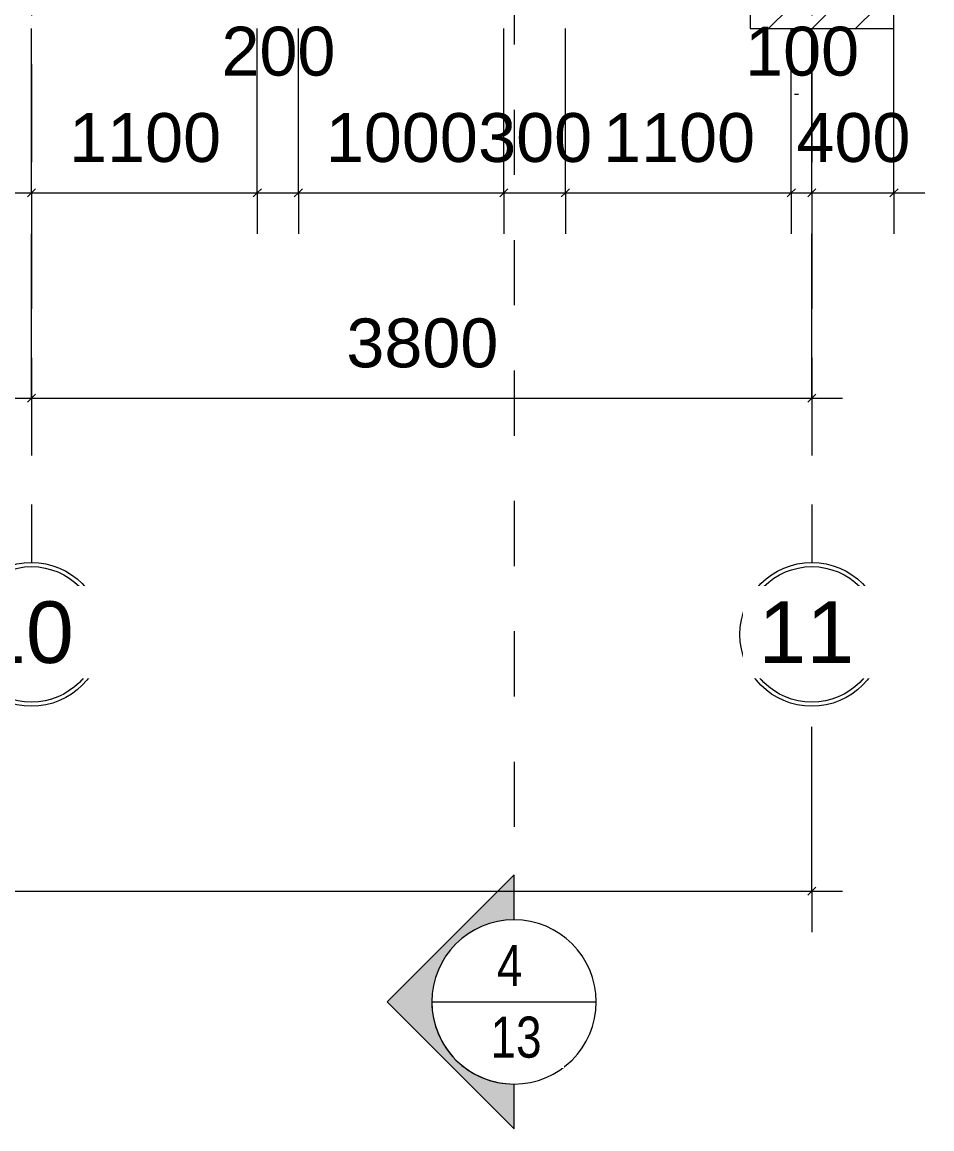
# Model space of a CAD drawing. Header units: millimetres. Extents: x -10792 to 44600, y -5903 to 19992.
# Drawn here: x 33305 to 37735, y -5758 to -369 of the extents above; entities that cross this region are included whole.
import ezdxf

# ---------------------------------------------------------------- set-up
doc = ezdxf.new("R2010")
doc.units = ezdxf.units.MM
for name, pattern in [('Abgebrochen', [714.375, 476.25, -238.125]), ('Aligning Line', [635, 317.5, -317.5]), ('Hidden', [714.375, 476.25, -238.125])]:
    doc.linetypes.add(name, pattern=pattern)
for name, color, linetype, lineweight in [('A-ANNO-DIMS', 211, 'Continuous', 9), ('A-ANNO-DIMS-100', 211, 'Continuous', 9), ('A-DETL', 90, 'Continuous', 9), ('A-WALL', 113, 'Continuous', 25), ('A-WALL-PATT', 111, 'Continuous', 18), ('G-ANNO-SYMB', 111, 'Abgebrochen', 9), ('S-GRID', 1, 'Continuous', 9), ('S-GRID-IDEN', 1, 'Continuous', 9)]:
    doc.layers.add(name, color=color, linetype=linetype, lineweight=lineweight)
doc.styles.add('Arial_1', font='arial.ttf', dxfattribs={"width": 0.8, "height": 200})
doc.styles.add('Arial_2', font='arial.ttf', dxfattribs={"height": 300})
doc.styles.add('Arial_5', font='arial.ttf', dxfattribs={"height": 238.125})
doc.dimstyles.new('SecretInternalLinAngDimStyle5p4736185', dxfattribs={"dimscale": 304.8, "dimtxt": 242.94927, "dimasz": 0.130208, "dimexe": 0.656168, "dimexo": 0.0625, "dimgap": 0.260417, "dimtad": 1, "dimdec": 0, "dimrnd": 100, "dimzin": 0, "dimdsep": 46, "dimtxsty": 'Arial_5', "dimblk1": 'OBLIQUE', "dimblk2": 'OBLIQUE', "dimsah": 1, "dimcen": 0.09, "dimdle": 0.492126, "dimazin": 0, "dimtfac": 1, "dimtdec": 4, "dimtix": 1, "dimtmove": 0, "dimatfit": 3, "dimfxl": 2.624672, "dimfxlon": 1, "dimtvp": 1, "dimtolj": 1, "dimtzin": 0, "dimarcsym": 2})
doc.dimstyles.new('SecretInternalLinAngDimStyle5p4736185_1', dxfattribs={"dimscale": 304.8, "dimtxt": 242.94927, "dimasz": 0.130208, "dimexe": 0.656168, "dimexo": 0.0625, "dimgap": 0.260417, "dimtad": 1, "dimdec": 0, "dimrnd": 100, "dimzin": 0, "dimdsep": 46, "dimtxsty": 'Arial_5', "dimblk1": 'OBLIQUE', "dimblk2": 'OBLIQUE', "dimsah": 1, "dimcen": 0.09, "dimdle": 0.492126, "dimazin": 0, "dimtfac": 1, "dimtdec": 4, "dimtix": 1, "dimtmove": 2, "dimatfit": 3, "dimfxl": 2.624672, "dimfxlon": 1, "dimtvp": 1, "dimtolj": 1, "dimtzin": 0, "dimarcsym": 2})

# ---------------------------------------------------------------- blocks, each defined once
blk = doc.blocks.new('Section - CAT DUNG-122916-01_MẶT BẰNG TẦNG 1')
at = {"layer": 'G-ANNO-SYMB', "linetype": 'Continuous'}
h = blk.add_hatch(color=256, dxfattribs=at)
edge = h.paths.add_edge_path()
edge.add_line((0.181, 0), (-2, 0))
edge.add_arc((-6, 0), 4, 0, 90)
edge.add_arc((-6, 0), 4, 90, 180)
edge.add_line((-10, 0), (-12.181, 0))
edge.add_line((-12.181, 0), (-6, 6.181))
edge.add_line((-6, 6.181), (0.181, 0))
for p, q in [((-6, 6.181), (-12.181, 0)), ((0.181, 0), (-6, 6.181)), ((-12.181, 0), (-10, 0)), ((-2, 0), (0.181, 0))]:
    blk.add_line(p, q, dxfattribs=at)
for start, end in [(360, 180), (90, 180), (0, 90), (180, 360)]:
    blk.add_arc((-6, 0), 4, start, end, dxfattribs=at)
blk = doc.blocks.new('Grid - TRUC  D1-102336-01_MẶT BẰNG TẦNG 1')
at = {"layer": 'S-GRID-IDEN'}
for radius in [3.5, 3.3]:
    blk.add_circle((0, 0), radius, dxfattribs=at)
blk = doc.blocks.new('DIMBLOCK1-01_MẶT BẰNG TẦNG 1')
at = {"layer": 'A-ANNO-DIMS-100', "transparency": 16777216}
for p, q in [((550, -4600), (550, -3800)), ((37150, -4600), (37150, -3800)), ((550, -4600), (569.8, -4580.2)), ((37150, -4600), (37169.8, -4580.2)), ((400, -4600), (37300, -4600)), ((550, -4600), (530.2, -4619.8)), ((550, -4600), (550, -4800)), ((37150, -4600), (37130.2, -4619.8)), ((37150, -4600), (37150, -4800))]:
    blk.add_line(p, q, dxfattribs=at)
at = {"layer": 'A-ANNO-DIMS-100', "color": 0, "transparency": 16777216, "insert": (18392.1, -4211.5), "char_height": 238.12, "width": 1098.878, "attachment_point": 1, "line_spacing_factor": 0.941778, "style": 'Arial_5'}
blk.add_mtext('36600', dxfattribs=at)
blk = doc.blocks.new('_Oblique')
at = {"color": 0, "linetype": 'ByBlock', "lineweight": -2}
blk.add_line((-0.5, -0.5), (0.5, 0.5), dxfattribs=at)
blk = doc.blocks.new('DIMBLOCK10-01_MẶT BẰNG TẦNG 1')
at = {"layer": 'A-ANNO-DIMS-100', "transparency": 16777216}
for p, q in [((29650, -2200), (29650, -1400)), ((33350, -2200), (33350, -1400)), ((29650, -2200), (29630.2, -2219.8)), ((29650, -2200), (29669.8, -2180.2)), ((29650, -2200), (33350, -2200)), ((29650, -2200), (29650, -2400)), ((33350, -2200), (33330.2, -2219.8)), ((33350, -2200), (33369.8, -2180.2)), ((33350, -2200), (33350, -2400))]:
    blk.add_line(p, q, dxfattribs=at)
at = {"layer": 'A-ANNO-DIMS-100', "color": 0, "transparency": 16777216, "insert": (31133.7, -1811.5), "char_height": 238.12, "width": 879.103, "attachment_point": 1, "line_spacing_factor": 0.941778, "style": 'Arial_5'}
blk.add_mtext('3700', dxfattribs=at)
blk = doc.blocks.new('DIMBLOCK11-01_MẶT BẰNG TẦNG 1')
at = {"layer": 'A-ANNO-DIMS-100', "transparency": 16777216}
for p, q in [((33350, -2200), (33350, -1400)), ((37150, -2200), (37150, -1400)), ((33350, -2200), (33330.2, -2219.8)), ((33350, -2200), (33369.8, -2180.2)), ((33350, -2200), (37300, -2200)), ((33350, -2200), (33350, -2400)), ((37150, -2200), (37130.2, -2219.8)), ((37150, -2200), (37169.8, -2180.2)), ((37150, -2200), (37150, -2400))]:
    blk.add_line(p, q, dxfattribs=at)
at = {"layer": 'A-ANNO-DIMS-100', "color": 0, "transparency": 16777216, "insert": (34883.7, -1811.5), "char_height": 238.12, "width": 879.103, "attachment_point": 1, "line_spacing_factor": 0.941778, "style": 'Arial_5'}
blk.add_mtext('3800', dxfattribs=at)
blk = doc.blocks.new('DIMBLOCK54-01_MẶT BẰNG TẦNG 1')
at = {"layer": 'A-ANNO-DIMS-100', "transparency": 16777216}
for p, q in [((32150, -1200), (32150, -400)), ((33350, -1200), (33350, -400)), ((32150, -1200), (32169.8, -1180.2)), ((33350, -1200), (33369.8, -1180.2)), ((32150, -1200), (32130.2, -1219.8)), ((32150, -1200), (33350, -1200)), ((32150, -1200), (32150, -1400)), ((33350, -1200), (33330.2, -1219.8)), ((33350, -1200), (33350, -1400))]:
    blk.add_line(p, q, dxfattribs=at)
at = {"layer": 'A-ANNO-DIMS-100', "color": 0, "transparency": 16777216, "insert": (32383.7, -811.5), "char_height": 238.12, "width": 879.103, "attachment_point": 1, "line_spacing_factor": 0.941778, "style": 'Arial_5'}
blk.add_mtext('1200', dxfattribs=at)
blk = doc.blocks.new('DIMBLOCK55-01_MẶT BẰNG TẦNG 1')
at = {"layer": 'A-ANNO-DIMS-100', "transparency": 16777216}
for p, q in [((33350, -1200), (33350, -400)), ((34450, -1200), (34450, -400)), ((33350, -1200), (33369.8, -1180.2)), ((34450, -1200), (34469.8, -1180.2)), ((33350, -1200), (33330.2, -1219.8)), ((33350, -1200), (34450, -1200)), ((33350, -1200), (33350, -1400)), ((34450, -1200), (34430.2, -1219.8)), ((34450, -1200), (34450, -1400))]:
    blk.add_line(p, q, dxfattribs=at)
at = {"layer": 'A-ANNO-DIMS-100', "color": 0, "transparency": 16777216, "insert": (33533.7, -811.5), "char_height": 238.12, "width": 879.103, "attachment_point": 1, "line_spacing_factor": 0.941778, "style": 'Arial_5'}
blk.add_mtext('1100', dxfattribs=at)
blk = doc.blocks.new('DIMBLOCK56-01_MẶT BẰNG TẦNG 1')
at = {"layer": 'A-ANNO-DIMS-100', "transparency": 16777216}
for p, q in [((34450, -1200), (34450, -400)), ((34650, -1200), (34650, -400)), ((34450, -1200), (34469.8, -1180.2)), ((34650, -1200), (34669.8, -1180.2)), ((34450, -1200), (34430.2, -1219.8)), ((34450, -1200), (34650, -1200)), ((34450, -1200), (34450, -1400)), ((34650, -1200), (34630.2, -1219.8)), ((34650, -1200), (34650, -1400))]:
    blk.add_line(p, q, dxfattribs=at)
at = {"layer": 'A-ANNO-DIMS-100', "color": 0, "transparency": 16777216, "insert": (34275.3, -390.9), "char_height": 238.12, "width": 659.327, "attachment_point": 1, "line_spacing_factor": 0.941778, "style": 'Arial_5'}
blk.add_mtext('200', dxfattribs=at)
blk = doc.blocks.new('DIMBLOCK57-01_MẶT BẰNG TẦNG 1')
at = {"layer": 'A-ANNO-DIMS-100', "transparency": 16777216}
for p, q in [((34650, -1200), (34650, -400)), ((35650, -1200), (35650, -400)), ((34650, -1200), (34669.8, -1180.2)), ((35650, -1200), (35669.8, -1180.2)), ((34650, -1200), (34630.2, -1219.8)), ((34650, -1200), (35650, -1200)), ((34650, -1200), (34650, -1400)), ((35650, -1200), (35630.2, -1219.8)), ((35650, -1200), (35650, -1400))]:
    blk.add_line(p, q, dxfattribs=at)
at = {"layer": 'A-ANNO-DIMS-100', "color": 0, "transparency": 16777216, "insert": (34783.7, -811.5), "char_height": 238.12, "width": 879.103, "attachment_point": 1, "line_spacing_factor": 0.941778, "style": 'Arial_5'}
blk.add_mtext('1000', dxfattribs=at)
blk = doc.blocks.new('DIMBLOCK58-01_MẶT BẰNG TẦNG 1')
at = {"layer": 'A-ANNO-DIMS-100', "transparency": 16777216}
for p, q in [((35650, -1200), (35650, -400)), ((35950, -1200), (35950, -400)), ((35650, -1200), (35669.8, -1180.2)), ((35950, -1200), (35969.8, -1180.2)), ((35650, -1200), (35630.2, -1219.8)), ((35650, -1200), (35950, -1200)), ((35650, -1200), (35650, -1400)), ((35950, -1200), (35930.2, -1219.8)), ((35950, -1200), (35950, -1400))]:
    blk.add_line(p, q, dxfattribs=at)
at = {"layer": 'A-ANNO-DIMS-100', "color": 0, "transparency": 16777216, "insert": (35525.3, -811.5), "char_height": 238.12, "width": 659.327, "attachment_point": 1, "line_spacing_factor": 0.941778, "style": 'Arial_5'}
blk.add_mtext('300', dxfattribs=at)
blk = doc.blocks.new('DIMBLOCK59-01_MẶT BẰNG TẦNG 1')
at = {"layer": 'A-ANNO-DIMS-100', "transparency": 16777216}
for p, q in [((35950, -1200), (35950, -400)), ((37050, -1200), (37050, -400)), ((35950, -1200), (35969.8, -1180.2)), ((37050, -1200), (37069.8, -1180.2)), ((35950, -1200), (35930.2, -1219.8)), ((35950, -1200), (37050, -1200)), ((35950, -1200), (35950, -1400)), ((37050, -1200), (37030.2, -1219.8)), ((37050, -1200), (37050, -1400))]:
    blk.add_line(p, q, dxfattribs=at)
at = {"layer": 'A-ANNO-DIMS-100', "color": 0, "transparency": 16777216, "insert": (36133.7, -811.5), "char_height": 238.12, "width": 879.103, "attachment_point": 1, "line_spacing_factor": 0.941778, "style": 'Arial_5'}
blk.add_mtext('1100', dxfattribs=at)
blk = doc.blocks.new('DIMBLOCK60-01_MẶT BẰNG TẦNG 1')
at = {"layer": 'A-ANNO-DIMS-100', "transparency": 16777216}
for p, q in [((37050, -1200), (37050, -400)), ((37150, -1200), (37150, -400)), ((37050, -1200), (37069.8, -1180.2)), ((37150, -1200), (37169.8, -1180.2)), ((37050, -1200), (37030.2, -1219.8)), ((37050, -1200), (37150, -1200)), ((37050, -1200), (37050, -1400)), ((37150, -1200), (37130.2, -1219.8)), ((37150, -1200), (37150, -1400))]:
    blk.add_line(p, q, dxfattribs=at)
at = {"layer": 'A-ANNO-DIMS-100', "color": 0, "transparency": 16777216, "insert": (36825.3, -390.9), "char_height": 238.12, "width": 659.327, "attachment_point": 1, "line_spacing_factor": 0.941778, "style": 'Arial_5'}
blk.add_mtext('100', dxfattribs=at)
blk = doc.blocks.new('DIMBLOCK61-01_MẶT BẰNG TẦNG 1')
at = {"layer": 'A-ANNO-DIMS-100', "transparency": 16777216}
for p, q in [((37150, -1200), (37150, -400)), ((37550, -1200), (37550, -400)), ((37150, -1200), (37169.8, -1180.2)), ((37550, -1200), (37569.8, -1180.2)), ((37150, -1200), (37130.2, -1219.8)), ((37150, -1200), (37700, -1200)), ((37150, -1200), (37150, -1400)), ((37550, -1200), (37530.2, -1219.8)), ((37550, -1200), (37550, -1400))]:
    blk.add_line(p, q, dxfattribs=at)
at = {"layer": 'A-ANNO-DIMS-100', "color": 0, "transparency": 16777216, "insert": (37075.3, -811.5), "char_height": 238.12, "width": 659.327, "attachment_point": 1, "line_spacing_factor": 0.941778, "style": 'Arial_5'}
blk.add_mtext('400', dxfattribs=at)

msp = doc.modelspace()

# ---------------------------------------------------------------- hatches: boundary and pattern name
at = {"layer": 'A-WALL-PATT', "lineweight": 9}
h = msp.add_hatch(dxfattribs=at)
h.set_pattern_fill('FP_3', color=256, style=0, pattern_type=2)
h.set_pattern_definition([(45, (27793.29, 0), (-106.066, 106.066), [])])
h.paths.add_polyline_path([(37550, -400), (37550, -300), (36850, -300), (36850, -400)])

# ---------------------------------------------------------------- linework, layer by layer
at = {"layer": 'A-DETL'}
msp.add_line((37065.7, -720.1), (37085.7, -720.1), dxfattribs=at)
at = {"layer": 'A-WALL', "lineweight": 18}
for p, q in [((37550, -400), (37550, 350)), ((36850, 100), (36850, -400)), ((36850, -400), (37550, -400))]:
    msp.add_line(p, q, dxfattribs=at)
at = {"layer": 'G-ANNO-SYMB', "linetype": 'Aligning Line'}
msp.add_line((35700, 16350.1), (35700, -4539.5), dxfattribs=at)
at = {"layer": 'G-ANNO-SYMB', "linetype": 'Continuous'}
msp.add_line((35300, -5139.5), (36100, -5139.5), dxfattribs=at)
at = {"layer": 'S-GRID', "linetype": 'Hidden'}
for p, q in [((33350, 18000), (33350, -3000)), ((37150, 18000), (37150, -3000))]:
    msp.add_line(p, q, dxfattribs=at)

# ---------------------------------------------------------------- block references
at = {"layer": 'G-ANNO-SYMB', "linetype": 'Continuous', "xscale": 99.99999999999991, "yscale": 99.99999999999991, "zscale": 99.99999999999991, "rotation": 89.99999999999957}
msp.add_blockref('Section - CAT DUNG-122916-01_MẶT BẰNG TẦNG 1', (35700, -4539.5), dxfattribs=at)
at = {"layer": 'S-GRID-IDEN', "xscale": 99.99999999999991, "yscale": 99.99999999999991, "zscale": 99.99999999999991, "rotation": 180}
for p in [(33350, -3350), (37150, -3350)]:
    msp.add_blockref('Grid - TRUC  D1-102336-01_MẶT BẰNG TẦNG 1', p, dxfattribs=at)

# ---------------------------------------------------------------- dimensions: what is measured, and where the dimension line sits
at = {"layer": 'A-ANNO-DIMS'}
for base, p1, p2, override, picture, middle in [((33350, -1200), (32150, -400), (33350, -400), {"dimpost": '<>', "dimfxl": 1200}, 'DIMBLOCK54-01_MẶT BẰNG TẦNG 1', (32750, -999)), ((34450, -1200), (33350, -400), (34450, -400), {"dimpost": '<>', "dimfxl": 1100}, 'DIMBLOCK55-01_MẶT BẰNG TẦNG 1', (33900, -999)), ((35650, -1200), (34650, -400), (35650, -400), {"dimpost": '<>', "dimfxl": 1000}, 'DIMBLOCK57-01_MẶT BẰNG TẦNG 1', (35150, -999)), ((35950, -1200), (35650, -400), (35950, -400), {"dimpost": '<>', "dimfxl": 300}, 'DIMBLOCK58-01_MẶT BẰNG TẦNG 1', (35800, -999)), ((37050, -1200), (35950, -400), (37050, -400), {"dimpost": '<>', "dimfxl": 1100}, 'DIMBLOCK59-01_MẶT BẰNG TẦNG 1', (36500, -999)), ((37550, -1200), (37150, -400), (37550, -400), {"dimpost": '<>', "dimfxl": 400}, 'DIMBLOCK61-01_MẶT BẰNG TẦNG 1', (37350, -999)), ((33350, -2200), (29650, -1400), (33350, -1400), {"dimpost": '<>', "dimfxl": 3700}, 'DIMBLOCK10-01_MẶT BẰNG TẦNG 1', (31500, -1999)), ((37150, -2200), (33350, -1400), (37150, -1400), {"dimpost": '<>', "dimfxl": 3800}, 'DIMBLOCK11-01_MẶT BẰNG TẦNG 1', (35250, -1999))]:
    dim = msp.add_linear_dim(base=base, p1=p1, p2=p2, dimstyle='SecretInternalLinAngDimStyle5p4736185', override=override, dxfattribs=at)
    dim.commit()
    dim.dimension.update_dxf_attribs({"geometry": picture, "text_midpoint": middle})
for base, p1, p2, override, picture, middle in [((34650, -1200), (34450, -400), (34650, -400), {"dimpost": '<>', "dimfxl": 200}, 'DIMBLOCK56-01_MẶT BẰNG TẦNG 1', (34604.9, -549.6)), ((37150, -1200), (37050, -400), (37150, -400), {"dimpost": '<>', "dimfxl": 100}, 'DIMBLOCK60-01_MẶT BẰNG TẦNG 1', (37154.9, -549.6))]:
    dim = msp.add_linear_dim(base=base, p1=p1, p2=p2, dimstyle='SecretInternalLinAngDimStyle5p4736185_1', override=override, dxfattribs=at)
    dim.commit()
    dim.dimension.update_dxf_attribs({"geometry": picture, "text_midpoint": middle, "dimtype": 160})

# ---------------------------------------------------------------- next in the draw order: texts
at = {"layer": 'G-ANNO-SYMB', "linetype": 'Continuous', "char_height": 200, "attachment_point": 1, "style": 'Arial_1', "bg_fill": 3, "box_fill_scale": 1.25, "bg_fill_color": 9, "bg_fill_true_color": 13158600, "bg_fill_transparency": 0}
for s, insert, width in [('4', (35616.6, -4862.5), 153.924), ('13', (35585.6, -5211), 307.848)]:
    msp.add_mtext(s, dxfattribs=dict(at, insert=insert, width=width))
at = {"layer": 'S-GRID-IDEN', "char_height": 300, "width": 577.215, "attachment_point": 1, "style": 'Arial_2', "bg_fill": 3, "box_fill_scale": 1.25, "bg_fill_color": 9, "bg_fill_true_color": 13158600, "bg_fill_transparency": 0}
for s, insert in [('10', (33090.2, -3189.2)), ('11', (36890.2, -3189.2))]:
    msp.add_mtext(s, dxfattribs=dict(at, insert=insert))

# ---------------------------------------------------------------- next in the draw order: dimensions: what is measured, and where the dimension line sits
at = {"layer": 'A-ANNO-DIMS'}
dim = msp.add_linear_dim(base=(37150, -4600), p1=(550, -3800), p2=(37150, -3800), dimstyle='SecretInternalLinAngDimStyle5p4736185', override={"dimpost": '<>', "dimfxl": 36600}, dxfattribs=at)
dim.commit()
dim.dimension.update_dxf_attribs({"geometry": 'DIMBLOCK1-01_MẶT BẰNG TẦNG 1', "text_midpoint": (18850, -4399)})

doc.saveas('drawing.dxf')
